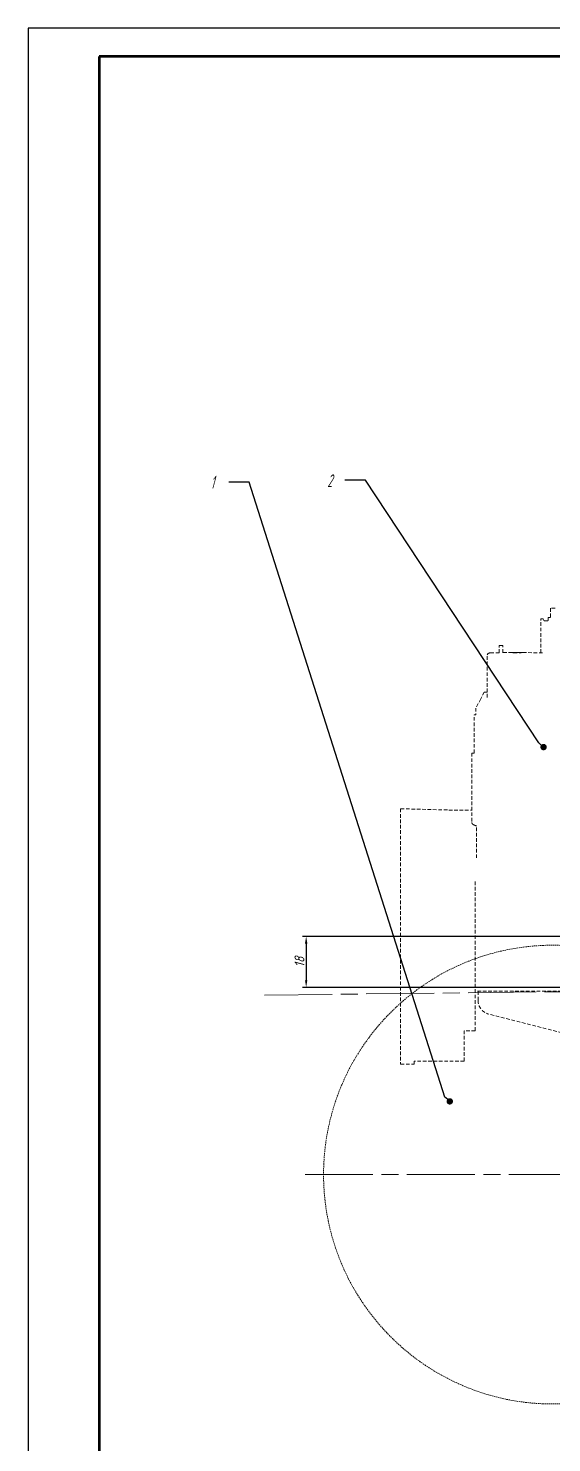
# Model space of a CAD drawing. Header units: millimetres. Extents: x 152 to 1341, y 163 to 1004.
# Drawn here: x 151.6 to 336.5, y 504.6 to 1004.1 of the extents above; entities that cross this region are included whole.
import ezdxf

# ---------------------------------------------------------------- set-up
doc = ezdxf.new("R2010")
doc.units = ezdxf.units.MM
for name, pattern in [('ACAD_ISO08W100', [36, 24, -3, 6, -3]), ('HIDDEN', [1.905, 1.27, -0.635]), ('HIDDENX2', [0.75, 0.5, -0.25])]:
    doc.linetypes.add(name, pattern=pattern)
doc.layers.get('Defpoints').update_dxf_attribs({"lineweight": 35})
for name, color, linetype, lineweight in [('01', 7, 'Continuous', 50), ('02', 3, 'Continuous', 25), ('中心线', 1, 'ACAD_ISO08W100', 35), ('尺寸', 4, 'Continuous', 25), ('虚线', 8, 'HIDDENX2', 35)]:
    doc.layers.add(name, color=color, linetype=linetype, lineweight=lineweight)
doc.layers.add('尺寸标注', color=4, linetype='Continuous')
doc.styles.get("Standard").update_dxf_attribs({"font": 'arial.ttf'})
doc.styles.add('工程字', font='gbenor.shx', dxfattribs={"width": 0.65, "oblique": 15, "height": 5, "bigfont": 'gbcbig.shx'})
doc.styles.add('工程字-35', font='gbeitc.shx', dxfattribs={"height": 3.5, "bigfont": 'gbcbig.shx'})
doc.dimstyles.new('ISO-25', dxfattribs={"dimtxt": 2.5, "dimasz": 2.5, "dimexe": 1.25, "dimexo": 0.625, "dimtad": 1, "dimtxsty": 'Standard', "dimcen": 2.5, "dimadec": 0, "dimazin": 0, "dimtfac": 1, "dimtmove": 0, "dimatfit": 3, "dimfxl": 1, "dimarcsym": 0})

# ---------------------------------------------------------------- blocks, each defined once
blk = doc.blocks.new('*D13')
at = {"layer": 'Defpoints', "color": 0, "transparency": 16777216}
for p in [(468.31, 683.4), (249.77, 665.41), (468.31, 665.41)]:
    blk.add_point(p, dxfattribs=at)
at = {"layer": '尺寸标注', "color": 0, "lineweight": -2, "transparency": 16777216}
for p, q in [((467.68, 683.4), (248.52, 683.4)), ((249.77, 680.9), (249.77, 667.91)), ((467.68, 665.41), (248.52, 665.41))]:
    blk.add_line(p, q, dxfattribs=at)
at = {"layer": '尺寸标注', "color": 0, "transparency": 16777216}
for points in [[(249.36, 680.9), (250.19, 680.9), (249.77, 683.4)], [(249.36, 667.91), (250.19, 667.91), (249.77, 665.41)]]:
    blk.add_solid(points, dxfattribs=at)
at = {"layer": '尺寸标注', "color": 0, "lineweight": 20, "transparency": 16777216, "insert": (247.4, 674.4), "char_height": 3.5, "attachment_point": 5, "rotation": 90, "style": '工程字-35'}
blk.add_mtext('18', dxfattribs=at)

msp = doc.modelspace()

# ---------------------------------------------------------------- linework, layer by layer
at = {"layer": '01'}
for p, q in [((1330.602, 994.063), (176.602, 994.063)), ((176.602, 994.063), (176.602, 173.063))]:
    msp.add_line(p, q, dxfattribs=at)
at = {"layer": '02'}
for p, q in [((1340.602, 1004.063), (151.602, 1004.063)), ((151.602, 1004.063), (151.602, 163.063))]:
    msp.add_line(p, q, dxfattribs=at)
at = {"layer": '中心线', "lineweight": 20}
for p, q in [((235.016, 662.654), (1223.385, 674.333)), ((249.38, 599.305), (421.341, 599.305))]:
    msp.add_line(p, q, dxfattribs=at)
at = {"layer": '尺寸', "lineweight": 25}
for points in [[(332.792, 750.984), (331.924, 751.714), (270.697, 844.463), (263.455, 844.463)], [(299.658, 625.882), (298.79, 626.612), (229.647, 843.827), (222.405, 843.827)]]:
    msp.add_lwpolyline(points, dxfattribs=at)
at = {"layer": '尺寸', "lineweight": 0, "transparency": 33554559}
for points in [[(333.641, 750.254), (332.536, 750.451), (332.516, 750.155)], [(332.516, 750.155), (332.575, 749.879), (333.641, 750.254)], [(332.615, 750.727), (333.641, 750.254), (332.536, 750.451)], [(332.575, 749.879), (333.641, 750.254), (332.713, 749.603)], [(332.792, 750.984), (332.615, 750.727), (333.641, 750.254)], [(333.641, 750.254), (332.713, 749.603), (332.911, 749.386)], [(333.641, 750.254), (333.009, 751.181), (332.792, 750.984)], [(332.911, 749.386), (333.167, 749.228), (333.641, 750.254)], [(333.266, 751.319), (333.641, 750.254), (333.009, 751.181)], [(333.167, 749.228), (333.641, 750.254), (333.443, 749.149)], [(333.562, 751.379), (333.266, 751.319), (333.641, 750.254)], [(333.641, 750.254), (333.443, 749.149), (333.739, 749.129)], [(333.641, 750.254), (333.838, 751.379), (333.562, 751.379)], [(334.134, 751.28), (333.641, 750.254), (333.838, 751.379)], [(334.371, 751.122), (334.134, 751.28), (333.641, 750.254)], [(333.641, 750.254), (334.568, 750.905), (334.371, 751.122)], [(334.706, 750.649), (333.641, 750.254), (334.568, 750.905)], [(334.785, 750.353), (334.706, 750.649), (333.641, 750.254)], [(333.641, 750.254), (334.766, 750.056), (334.785, 750.353)], [(334.509, 749.524), (334.667, 749.78), (333.641, 750.254)], [(334.667, 749.78), (333.641, 750.254), (334.766, 750.056)], [(333.739, 749.129), (334.035, 749.188), (333.641, 750.254)], [(334.035, 749.188), (333.641, 750.254), (334.292, 749.326)], [(333.641, 750.254), (334.292, 749.326), (334.509, 749.524)], [(300.507, 625.151), (299.401, 625.349), (299.382, 625.053)], [(299.382, 625.053), (299.441, 624.777), (300.507, 625.151)], [(299.48, 625.625), (300.507, 625.151), (299.401, 625.349)], [(299.441, 624.777), (300.507, 625.151), (299.579, 624.5)], [(299.658, 625.882), (299.48, 625.625), (300.507, 625.151)], [(300.507, 625.151), (299.579, 624.5), (299.776, 624.283)], [(300.507, 625.151), (299.875, 626.079), (299.658, 625.882)], [(299.776, 624.283), (300.033, 624.125), (300.507, 625.151)], [(300.132, 626.217), (300.507, 625.151), (299.875, 626.079)], [(300.033, 624.125), (300.507, 625.151), (300.309, 624.046)], [(300.428, 626.276), (300.132, 626.217), (300.507, 625.151)], [(300.507, 625.151), (300.309, 624.046), (300.605, 624.027)], [(300.507, 625.151), (300.704, 626.276), (300.428, 626.276)], [(301, 626.178), (300.507, 625.151), (300.704, 626.276)], [(301.237, 626.02), (301, 626.178), (300.507, 625.151)], [(300.507, 625.151), (301.434, 625.803), (301.237, 626.02)], [(301.572, 625.546), (300.507, 625.151), (301.434, 625.803)], [(301.651, 625.25), (301.572, 625.546), (300.507, 625.151)], [(300.507, 625.151), (301.631, 624.954), (301.651, 625.25)], [(301.375, 624.421), (301.533, 624.678), (300.507, 625.151)], [(301.533, 624.678), (300.507, 625.151), (301.631, 624.954)], [(300.605, 624.027), (300.901, 624.086), (300.507, 625.151)], [(300.901, 624.086), (300.507, 625.151), (301.158, 624.224)], [(300.507, 625.151), (301.158, 624.224), (301.375, 624.421)]]:
    msp.add_solid(points, dxfattribs=at)
at = {"layer": '虚线', "linetype": 'HIDDEN', "lineweight": 20}
for p, q in [((336.12, 799.307), (336.12, 795.957)), ((337.7, 799.307), (336.12, 799.307)), ((332.72, 795.494), (332.82, 795.594)), ((332.72, 783.528), (332.72, 795.493)), ((332.82, 795.594), (333.473, 795.594)), ((333.473, 795.594), (333.682, 795.019)), ((333.87, 794.887), (335.06, 794.887)), ((335.26, 795.957), (335.26, 795.087)), ((336.12, 795.957), (335.26, 795.957)), ((318, 783.574), (318, 786.079)), ((318, 786.079), (319.27, 786.079)), ((319.27, 783.596), (319.27, 786.079)), ((313.722, 767.755), (313.722, 782.517)), ((318, 783.574), (314.705, 783.517)), ((322.58, 783.654), (319.27, 783.596)), ((324.042, 783.68), (323.87, 783.677)), ((324.214, 783.677), (323.87, 783.677)), ((324.214, 783.677), (324.042, 783.68)), ((325.504, 783.654), (326.217, 783.642)), ((333.3, 783.518), (326.26, 783.641)), ((312.642, 769.699), (311.424, 767.299)), ((312.642, 769.699), (313.722, 769.699)), ((311.424, 767.299), (309.77, 764.041)), ((309.17, 748.169), (309.17, 761.699)), ((309.77, 761.699), (309.17, 761.699)), ((309.77, 764.041), (309.77, 761.699)), ((309.17, 748.169), (308.335, 748.169)), ((308.335, 748.169), (308.335, 723.614)), ((283.15, 728.499), (300.15, 728.034)), ((283.15, 728.499), (283.15, 638.299)), ((300.15, 728.034), (308.335, 728.034)), ((309.97, 711.099), (309.97, 722.403)), ((309.47, 650.126), (309.47, 702.971)), ((422.03, 664.039), (309.47, 664.039)), ((310.51, 660.826), (310.51, 664.039)), ((347.524, 647.519), (314.277, 655.981)), ((309.47, 650.126), (305.57, 650.126)), ((305.57, 639.361), (305.57, 650.126)), ((305.57, 639.361), (287.873, 639.361)), ((287.873, 639.361), (287.873, 638.299)), ((283.15, 638.299), (287.873, 638.299))]:
    msp.add_line(p, q, dxfattribs=at)
at = {"layer": '虚线', "lineweight": 20}
msp.add_circle((336.926, 599.305), 81, dxfattribs=at)
at = {"layer": '虚线', "linetype": 'HIDDEN', "lineweight": 20}
for centre, radius, start, end in [((333.87, 795.087), 0.2, 200, 270), ((335.06, 795.087), 0.2, 270, 0), ((314.722, 782.517), 1, 91, 180), ((309.135, 723.614), 0.8, 180, 244.26206), ((317.735, 741.453), 20.604, 244.26206, 247.86024), ((315.51, 660.826), 5, 180, 255.72142)]:
    msp.add_arc(centre, radius, start, end, dxfattribs=at)
for points, start_tangent, end_tangent in [([(324.042, 783.568), (323.592, 783.57), (323.159, 783.575), (322.763, 783.583), (322.418, 783.595), (322.14, 783.608), (321.939, 783.624), (321.824, 783.641)], (-1, 0), (-0.9712707, 0.2379774)), ([(322.58, 783.654), (322.904, 783.649), (323.263, 783.644), (323.646, 783.642), (323.87, 783.641)], (0.9997803, -0.02096), (0.9999982, -0.0018765)), ([(323.87, 783.641), (324.042, 783.641)], (0.9999982, -0.0018765), (1, 0)), ([(324.042, 783.641), (324.214, 783.641)], (1, 0), (0.9999982, 0.0018765)), ([(326.26, 783.641), (326.145, 783.624), (325.944, 783.608), (325.666, 783.595), (325.322, 783.583), (324.925, 783.575), (324.493, 783.57), (324.042, 783.568)], (-0.9712707, -0.2379774), (-1, 0)), ([(324.214, 783.641), (324.438, 783.642), (324.822, 783.644), (325.181, 783.649), (325.504, 783.654)], (0.9999982, 0.0018765), (0.9997803, 0.02096))]:
    msp.add_spline(points, degree=3, dxfattribs=dict(at, start_tangent=start_tangent, end_tangent=end_tangent))

# ---------------------------------------------------------------- texts
at = {"layer": '尺寸', "lineweight": 20, "char_height": 4.529, "attachment_point": 1, "style": '工程字'}
for s, insert in [('1', (216.028, 846.047)), ('2', (257.235, 846.565))]:
    msp.add_mtext_dynamic_manual_height_columns(s, width=8.54319, gutter_width=11.321, heights=[0], dxfattribs=dict(at, insert=insert))

# ---------------------------------------------------------------- dimensions: what is measured, and where the dimension line sits
at = {"layer": '尺寸标注', "lineweight": 20}
dim = msp.add_linear_dim(base=(249.773, 665.41), p1=(468.309, 683.399), p2=(468.309, 665.41), angle=90, text='18', dimstyle='ISO-25', override={"dimtxsty": '工程字-35'}, dxfattribs=at)
dim.commit()
dim.dimension.update_dxf_attribs({"geometry": '*D13', "text_midpoint": (247.398, 674.405)})

doc.saveas('drawing.dxf')
